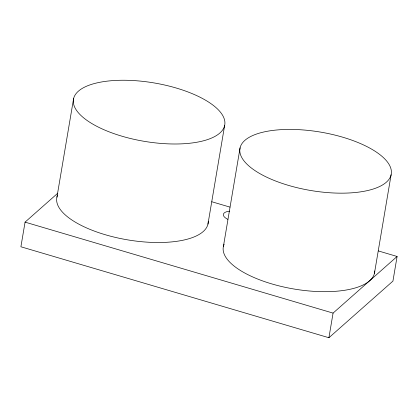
<?xml version="1.0" encoding="UTF-8"?>
<svg xmlns="http://www.w3.org/2000/svg" width="418" height="418" viewBox="0 0 418 418"><rect width="100%" height="100%" fill="white"/><g stroke="black" fill="none" stroke-linecap="round" stroke-linejoin="round"><path stroke-width="0.63" d="M57.778 193.205L25.064 222.136L20.9 246.772L328.909 337.734L392.936 281.105L397.1 256.474L378.321 250.925M56.926 197.181L73.594 98.653M207.955 224.116L224.623 125.588A76.724 29.61 9.6 0 0 117.144 80.366A76.724 29.61 9.6 0 0 105.555 130.406A76.724 29.61 9.6 0 0 224.623 125.588M223.421 246.348L240.084 147.826M328.909 337.734L333.073 313.103L397.1 256.474M374.45 273.288L391.112 174.761A76.724 29.61 9.6 0 0 283.634 129.538A76.724 29.61 9.6 0 0 272.045 179.578A76.724 29.61 9.6 0 0 391.112 174.761M211.795 201.748L229.947 207.109M25.064 222.136L333.073 313.103M227.831 219.345A13.538 5.225 9.6 0 1 229.576 211.158M208.248 221.216A76.724 29.61 9.6 0 1 126.565 239.681A76.724 29.61 9.6 0 1 57.663 195.007M374.742 270.979A76.724 29.61 9.6 0 1 292.318 288.723A76.724 29.61 9.6 0 1 224.152 244.18"/></g></svg>
